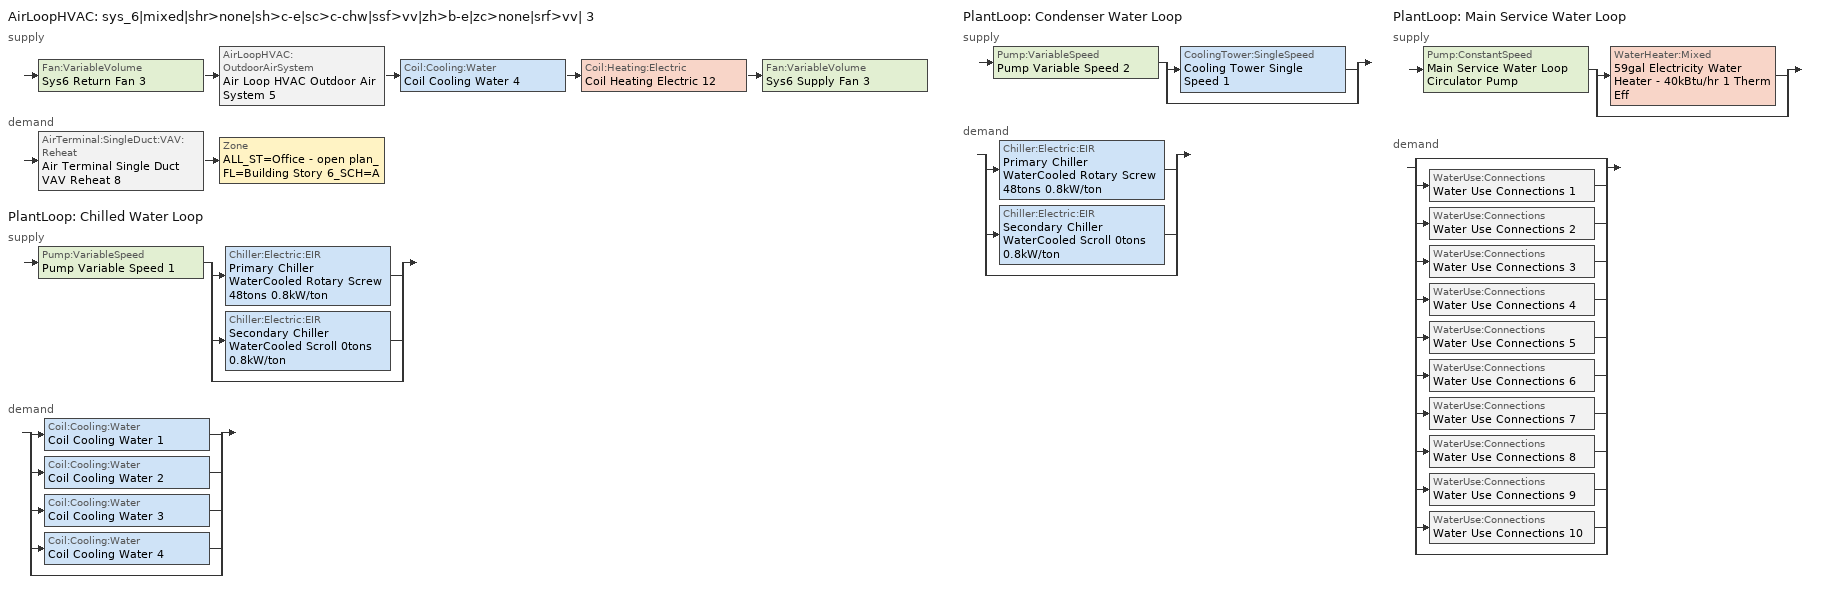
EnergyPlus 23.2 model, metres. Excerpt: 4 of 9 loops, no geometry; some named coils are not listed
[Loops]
AirLoopHVAC 'sys_6|mixed|shr>none|sh>c-e|sc>c-chw|ssf>vv|zh>b-e|zc>none|srf>vv| 3'
 supply: Fan:VariableVolume 'Sys6 Return Fan 3' > AirLoopHVAC:OutdoorAirSystem 'Air Loop HVAC Outdoor Air System 5' > Coil:Cooling:Water 'Coil Cooling Water 4' > Coil:Heating:Electric 'Coil Heating Electric 12' > Fan:VariableVolume 'Sys6 Supply Fan 3'
 demand: AirTerminal:SingleDuct:VAV:Reheat 'Air Terminal Single Duct VAV Reheat 8' > Zone 'ALL_ST=Office - open plan_FL=Building Story 6_SCH=A'
PlantLoop 'Chilled Water Loop'
 supply: Pump:VariableSpeed 'Pump Variable Speed 1' > split
  | Chiller:Electric:EIR 'Primary Chiller WaterCooled Rotary Screw 48tons 0.8kW/ton'
  | Chiller:Electric:EIR 'Secondary Chiller WaterCooled Scroll 0tons 0.8kW/ton'
  | bypass
 demand: split
  | Coil:Cooling:Water 'Coil Cooling Water 1'
  | Coil:Cooling:Water 'Coil Cooling Water 2'
  | Coil:Cooling:Water 'Coil Cooling Water 3'
  | Coil:Cooling:Water 'Coil Cooling Water 4'
  | bypass
PlantLoop 'Condenser Water Loop'
 supply: Pump:VariableSpeed 'Pump Variable Speed 2' > split
  | CoolingTower:SingleSpeed 'Cooling Tower Single Speed 1'
  | bypass
 demand: split
  | Chiller:Electric:EIR 'Primary Chiller WaterCooled Rotary Screw 48tons 0.8kW/ton'
  | Chiller:Electric:EIR 'Secondary Chiller WaterCooled Scroll 0tons 0.8kW/ton'
  | bypass
PlantLoop 'Main Service Water Loop'
 supply: Pump:ConstantSpeed 'Main Service Water Loop Circulator Pump' > split
  | WaterHeater:Mixed '59gal Electricity Water Heater - 40kBtu/hr 1 Therm Eff'
  | bypass
 demand: split
  | bypass
  | WaterUse:Connections 'Water Use Connections 1'
  | WaterUse:Connections 'Water Use Connections 2'
  | WaterUse:Connections 'Water Use Connections 3'
  | WaterUse:Connections 'Water Use Connections 4'
  | WaterUse:Connections 'Water Use Connections 5'
  | WaterUse:Connections 'Water Use Connections 6'
  | WaterUse:Connections 'Water Use Connections 7'
  | WaterUse:Connections 'Water Use Connections 8'
  | WaterUse:Connections 'Water Use Connections 9'
  | WaterUse:Connections 'Water Use Connections 10'
  | bypass
[ZoneControl:Thermostat]
ALL_ST=Office - open plan_FL=Building Story 6_SCH=A Thermostat: Zone or ZoneList=ALL_ST=Office - open plan_FL=Building Story 6_SCH=A; Control Type Schedule=ALL_ST=Office - open plan_FL=Building Story 6_SCH=A Thermostat Schedule; Control 1=Space Function Office - open plan Thermostat 23; Temperature Difference Between Cutout And Setpoint {deltaC}=0
[ThermostatSetpoint:DualSetpoint]
Space Function Office - open plan Thermostat 23: Heating Setpoint Temperature Schedule=NECB-A-Thermostat Setpoint-Heating; Cooling Setpoint Temperature Schedule=NECB-A-Thermostat Setpoint-Cooling
[ZoneHVAC:Baseboard:Convective:Electric]
Zone HVAC Baseboard Convective Electric 10: Availability Schedule=Always On Discrete; Heating Design Capacity {W}=Autosize; Efficiency=1
[Zone equipment]
ALL_ST=Office - open plan_FL=Building Story 6_SCH=A: Zone HVAC Baseboard Convective Electric 10, Air Terminal Single Duct VAV Reheat 8
[Sizing:Zone]
ALL_ST=Office - open plan_FL=Building Story 6_SCH=A: Zone Cooling Design Supply Air Temperature Input Method=TemperatureDifference; Zone Cooling Design Supply Air Temperature {C}=14; Zone Cooling Design Supply Air Temperature Difference {deltaC}=11; Zone Heating Design Supply Air Temperature Input Method=TemperatureDifference; Zone Heating Design Supply Air Temperature {C}=40; Zone Heating Design Supply Air Temperature Difference {deltaC}=21; Zone Cooling Design Supply Air Humidity Ratio {kgWater/kgDryAir}=0.0085; Zone Heating Design Supply Air Humidity Ratio {kgWater/kgDryAir}=0.008; Design Specification Outdoor Air Object=ALL_ST=Office - open plan_FL=Building Story 6_SCH=A DSOA Space List; Zone Heating Sizing Factor=1.3; Zone Cooling Sizing Factor=1.1; Cooling Design Air Flow Method=DesignDay; Cooling Design Air Flow Rate {m3/s}=0; Cooling Minimum Air Flow per Zone Floor Area {m3/s-m2}=0.000762; Cooling Minimum Air Flow {m3/s}=0; Cooling Minimum Air Flow Fraction=0; Heating Design Air Flow Method=DesignDay; Heating Design Air Flow Rate {m3/s}=0; Heating Maximum Air Flow per Zone Floor Area {m3/s-m2}=0.002032; Heating Maximum Air Flow {m3/s}=0.141576; Heating Maximum Air Flow Fraction=0.3; Account for Dedicated Outdoor Air System=No; Zone Load Sizing Method=Sensible Load Only No Latent Load; Zone Latent Cooling Design Supply Air Humidity Ratio Input Method=HumidityRatioDifference; Zone Cooling Design Supply Air Humidity Ratio Difference {kgWater/kgDryAir}=0.005; Zone Latent Heating Design Supply Air Humidity Ratio Input Method=HumidityRatioDifference; Zone Humidification Design Supply Air Humidity Ratio Difference {kgWater/kgDryAir}=0.005
[Controller:MechanicalVentilation]
Controller Mechanical Ventilation 5: Availability Schedule=sys_6|mixed|shr>none|sh>c-e|sc>c-chw|ssf>vv|zh>b-e|zc>none|srf>vv| 3 Occ Sch; Demand Controlled Ventilation=No; System Outdoor Air Method=ZoneSum; Zone or ZoneList Name 1=ALL_ST=Office - open plan_FL=Building Story 6_SCH=A; Design Specification Outdoor Air Object Name 1=Space Function Office - open plan Ventilation
[DesignSpecification:OutdoorAir]
Space Function Office - open plan Ventilation: Outdoor Air Method=Sum; Outdoor Air Flow per Person {m3/s-person}=0.0142092; Outdoor Air Flow per Zone Floor Area {m3/s-m2}=0; Outdoor Air Flow per Zone {m3/s}=0; Outdoor Air Flow Air Changes per Hour {1/hr}=0
[DesignSpecification:OutdoorAir:SpaceList]
ALL_ST=Office - open plan_FL=Building Story 6_SCH=A DSOA Space List: Space Name 1=SixthFloor; Space Design Specification Outdoor Air Object Name 1=Space Function Office - open plan Ventilation
[AirTerminal:SingleDuct:VAV:Reheat]
Air Terminal Single Duct VAV Reheat 8: Availability Schedule=Always On Discrete; Maximum Air Flow Rate {m3/s}=Autosize; Zone Minimum Air Flow Input Method=Constant; Constant Minimum Air Flow Fraction=0.3; Fixed Minimum Air Flow Rate {m3/s}=0.6; Reheat Coil=Coil Heating Electric 13; Maximum Hot Water or Steam Flow Rate {m3/s}=Autosize; Minimum Hot Water or Steam Flow Rate {m3/s}=0; Convergence Tolerance=0.001; Damper Heating Action=Normal; Maximum Flow per Zone Floor Area During Reheat {m3/s-m2}=Autocalculate; Maximum Flow Fraction During Reheat=Autocalculate; Maximum Reheat Air Temperature {C}=43
[Coil:Heating:Electric] Availability Schedule=Always On Discrete; Efficiency=1
Name | Nominal Capacity {W}
Coil Heating Electric 13 | 14981.8
Coil Heating Electric 12 | Autosize
[AirLoopHVAC]
sys_6|mixed|shr>none|sh>c-e|sc>c-chw|ssf>vv|zh>b-e|zc>none|srf>vv| 3: Design Supply Air Flow Rate {m3/s}=AutoSize; Design Return Air Flow Fraction of Supply Air Flow=1
[Sizing:System]
sys_6|mixed|shr>none|sh>c-e|sc>c-chw|ssf>vv|zh>b-e|zc>none|srf>vv| 3: Type of Load to Size On=Sensible; Design Outdoor Air Flow Rate {m3/s}=Autosize; Central Heating Maximum System Air Flow Ratio=0.3; Preheat Design Temperature {C}=7; Preheat Design Humidity Ratio {kgWater/kgDryAir}=0.008; Precool Design Temperature {C}=12.8; Precool Design Humidity Ratio {kgWater/kgDryAir}=0.008; Central Cooling Design Supply Air Temperature {C}=13; Central Heating Design Supply Air Temperature {C}=13.1; Type of Zone Sum to Use=NonCoincident; 100% Outdoor Air in Cooling=No; 100% Outdoor Air in Heating=No; Central Cooling Design Supply Air Humidity Ratio {kgWater/kgDryAir}=0.0085; Central Heating Design Supply Air Humidity Ratio {kgWater/kgDryAir}=0.008; Cooling Supply Air Flow Rate Method=DesignDay; Cooling Supply Air Flow Rate {m3/s}=0; Cooling Supply Air Flow Rate Per Floor Area {m3/s-m2}=0.00996765; Cooling Fraction of Autosized Cooling Supply Air Flow Rate=1; Cooling Supply Air Flow Rate Per Unit Cooling Capacity {m3/s-W}=3.94755e-05; Heating Supply Air Flow Rate Method=DesignDay; Heating Supply Air Flow Rate {m3/s}=0; Heating Supply Air Flow Rate Per Floor Area {m3/s-m2}=0.00996765; Heating Fraction of Autosized Heating Supply Air Flow Rate=1; Heating Fraction of Autosized Cooling Supply Air Flow Rate=1; Heating Supply Air Flow Rate Per Unit Heating Capacity {m3/s-W}=3.15882e-05; System Outdoor Air Method=ZoneSum; Zone Maximum Outdoor Air Fraction=1; Cooling Design Capacity Method=CoolingDesignCapacity; Cooling Design Capacity {W}=Autosize; Cooling Design Capacity Per Floor Area {W/m2}=234.7; Fraction of Autosized Cooling Design Capacity=1; Heating Design Capacity Method=HeatingDesignCapacity; Heating Design Capacity {W}=Autosize; Heating Design Capacity Per Floor Area {W/m2}=157; Fraction of Autosized Heating Design Capacity=1; Central Cooling Capacity Control Method=OnOff; Occupant Diversity=Autosize
[Controller:OutdoorAir]
Controller Outdoor Air 5: Minimum Outdoor Air Flow Rate {m3/s}=Autosize; Maximum Outdoor Air Flow Rate {m3/s}=Autosize; Economizer Control Type=NoEconomizer; Economizer Control Action Type=ModulateFlow; Economizer Maximum Limit Dry-Bulb Temperature {C}=28; Economizer Maximum Limit Enthalpy {J/kg}=64000; Economizer Minimum Limit Dry-Bulb Temperature {C}=-100; Lockout Type=NoLockout; Minimum Limit Type=FixedMinimum; Minimum Outdoor Air Schedule=sys_6|mixed|shr>none|sh>c-e|sc>c-chw|ssf>vv|zh>b-e|zc>none|srf>vv| 3 Occ Sch; Mechanical Ventilation Controller=Controller Mechanical Ventilation 5; High Humidity Control=No; Control High Indoor Humidity Based on Outdoor Humidity Ratio=Yes; Heat Recovery Bypass Control Type=BypassWhenWithinEconomizerLimits; Economizer Operation Staging=InterlockedWithMechanicalCooling
[SetpointManager:MixedAir] Control Variable=Temperature
Name | Setpoint Node or NodeList
Sys6 Return Fan 3 Outlet Air Node OS Default SPM | Sys6 Return Fan 3 Outlet Air Node
sys_6|mixed|shr>none|sh>c-e|sc>c-chw|ssf>vv|zh>b-e|zc>none|srf>vv| 3 Mixed Air Node OS Default SPM | sys_6|mixed|shr>none|sh>c-e|sc>c-chw|ssf>vv|zh>b-e|zc>none|srf>vv| 3 Mixed Air Node
Coil Cooling Water 4 Outlet Air Node OS Default SPM | Coil Cooling Water 4 Outlet Air Node
Coil Heating Electric 12 Outlet Air Node OS Default SPM | Coil Heating Electric 12 Outlet Air Node
[Controller:WaterCoil]
Controller Water Coil 4: Control Variable=Temperature; Action=Reverse; Actuator Variable=Flow; Controller Convergence Tolerance {deltaC}=Autosize; Maximum Actuated Flow {m3/s}=Autosize; Minimum Actuated Flow {m3/s}=0
[Fan:VariableVolume] Availability Schedule=sys_6|mixed|shr>none|sh>c-e|sc>c-chw|ssf>vv|zh>b-e|zc>none|srf>vv| 3 Occ Sch; Maximum Flow Rate {m3/s}=AutoSize; Fan Power Minimum Flow Rate Input Method=Fraction; Fan Power Minimum Flow Fraction=0.68; Fan Power Minimum Air Flow Rate {m3/s}=0; Motor In Airstream Fraction=1; Fan Power Coefficient 1=-2.4176; Fan Power Coefficient 2=9.5874; Fan Power Coefficient 3=-11.559; Fan Power Coefficient 4=5.4009; Fan Power Coefficient 5=0
Name | Fan Total Efficiency | Pressure Rise {Pa} | Motor Efficiency
Sys6 Return Fan 3 | 0.299975 | 250 | 0.4615
Sys6 Supply Fan 3 | 0.549965 | 1000 | 0.8461
[Coil:Cooling:Water]
Coil Cooling Water 4: Availability Schedule=Always On Discrete; Design Water Flow Rate {m3/s}=Autosize; Design Air Flow Rate {m3/s}=Autosize; Design Inlet Water Temperature {C}=Autosize; Design Inlet Air Temperature {C}=Autosize; Design Outlet Air Temperature {C}=Autosize; Design Inlet Air Humidity Ratio {kgWater/kgDryAir}=Autosize; Design Outlet Air Humidity Ratio {kgWater/kgDryAir}=Autosize; Type of Analysis=SimpleAnalysis; Heat Exchanger Configuration=CrossFlow
[SetpointManager:Scheduled] Control Variable=Temperature
Name | Schedule | Setpoint Node or NodeList
Setpoint Manager Scheduled 6 | Supply Air Temp 3 | sys_6|mixed|shr>none|sh>c-e|sc>c-chw|ssf>vv|zh>b-e|zc>none|srf>vv| 3 Supply Outlet Node
Setpoint Manager Scheduled 1 | CHW Temp | Chilled Water Loop Supply Outlet Node
Setpoint Manager Scheduled 2 | CW Temp | Condenser Water Loop Supply Outlet Node
Service hot water setpoint manager | Service Water Loop Temp - 140F | Main Service Water Loop Supply Outlet Node
[PlantLoop] Fluid Type=Water; Maximum Loop Flow Rate {m3/s}=Autosize; Minimum Loop Flow Rate {m3/s}=0; Plant Loop Volume {m3}=Autocalculate; Load Distribution Scheme=Optimal; Plant Loop Demand Calculation Scheme=SingleSetpoint; Common Pipe Simulation=None
Name | Plant Equipment Operation Scheme | Maximum Loop Temperature {C} | Minimum Loop Temperature {C}
Chilled Water Loop | Chilled Water Loop Operation Schemes | 100 | 0
Condenser Water Loop | Condenser Water Loop Operation Schemes | 100 | 0
Main Service Water Loop | Main Service Water Loop Operation Schemes | 60 | 10
[Sizing:Plant] Sizing Option=NonCoincident; Zone Timesteps in Averaging Window=1; Coincident Sizing Factor Mode=None
Name | Loop Type | Design Loop Exit Temperature {C} | Loop Design Temperature Difference {deltaC}
Chilled Water Loop | Cooling | 7 | 6
Condenser Water Loop | Condenser | 29 | 6
Main Service Water Loop | Heating | 60 | 5
[Pump:VariableSpeed] Design Maximum Flow Rate {m3/s}=Autosize; Design Pump Head {Pa}=179352; Design Power Consumption {W}=Autosize; Motor Efficiency=0.895; Fraction of Motor Inefficiencies to Fluid Stream=0; Coefficient 1 of the Part Load Performance Curve=0; Coefficient 2 of the Part Load Performance Curve=1; Coefficient 3 of the Part Load Performance Curve=0; Coefficient 4 of the Part Load Performance Curve=0; Design Minimum Flow Rate {m3/s}=0; Pump Control Type=Intermittent; Skin Loss Radiative Fraction=0.5; Design Power Sizing Method=PowerPerFlowPerPressure; Design Electric Power per Unit Flow Rate {W/(m3/s)}=348701.1; Design Shaft Power per Unit Flow Rate per Unit Head {W/((m3/s)-Pa)}=1.28205; Design Minimum Flow Rate Fraction=0
Pump Variable Speed 1; Pump Variable Speed 2
[Chiller:Electric:EIR] Reference COP {W/W}=4.5032; Reference Leaving Chilled Water Temperature {C}=6.67; Reference Entering Condenser Fluid Temperature {C}=29.4; Reference Chilled Water Flow Rate {m3/s}=Autosize; Reference Condenser Fluid Flow Rate {m3/s}=Autosize; Minimum Part Load Ratio=0.25; Maximum Part Load Ratio=1; Optimum Part Load Ratio=1; Minimum Unloading Ratio=0.25; Condenser Type=WaterCooled; Condenser Fan Power Ratio {W/W}=0; Fraction of Compressor Electric Consumption Rejected by Condenser=1; Leaving Chilled Water Lower Temperature Limit {C}=2; Chiller Flow Mode=LeavingSetpointModulated; Sizing Factor=1; Basin Heater Capacity {W/K}=0; Basin Heater Setpoint Temperature {C}=10; Condenser Heat Recovery Relative Capacity Fraction=1
Name | Reference Capacity {W} | Cooling Capacity Function of Temperature Curve | Electric Input to Cooling Output Ratio Function of Temperature Curve | Electric Input to Cooling Output Ratio Function of Part Load Ratio Curve
Primary Chiller WaterCooled Rotary Screw 48tons 0.8kW/ton | 169950 | WaterCooled_Screw_CAPFT_NECB2011 | WaterCooled_Screw_EIRFT_NECB2011 | WaterCooled_Screw_EIRFPLR_NECB2011
Secondary Chiller WaterCooled Scroll 0tons 0.8kW/ton | 0.001 | WaterCooled_Scroll_CAPFT_NECB2011 | WaterCooled_Scroll_EIRFT_NECB2011 | WaterCooled_Scroll_EIRFPLR_NECB2011
[PlantEquipmentOperationSchemes] Control Scheme Schedule Name 1=Always On Discrete
Name | Control Scheme Object Type 1 | Control Scheme Name 1
Chilled Water Loop Operation Schemes | PlantEquipmentOperation:CoolingLoad | Chilled Water Loop Cooling Operation Scheme
Condenser Water Loop Operation Schemes | PlantEquipmentOperation:CoolingLoad | Condenser Water Loop Cooling Operation Scheme
Main Service Water Loop Operation Schemes | PlantEquipmentOperation:HeatingLoad | Main Service Water Loop Heating Operation Scheme
[PlantEquipmentOperation:CoolingLoad] Load Range Lower Limit 1 {W}=0; Load Range Upper Limit 1 {W}=1000000000
Name | Range Equipment List Name 1
Chilled Water Loop Cooling Operation Scheme | Chilled Water Loop Cooling Equipment List
Condenser Water Loop Cooling Operation Scheme | Condenser Water Loop Cooling Equipment List
[PlantEquipmentList]
Chilled Water Loop Cooling Equipment List: Chiller:Electric:EIR, Primary Chiller WaterCooled Rotary Screw 48tons 0.8kW/ton, Chiller:Electric:EIR, Secondary Chiller WaterCooled Scroll 0tons 0.8kW/ton
Condenser Water Loop Cooling Equipment List: CoolingTower:SingleSpeed, Cooling Tower Single Speed 1
Main Service Water Loop Heating Equipment List: WaterHeater:Mixed, 59gal Electricity Water Heater - 40kBtu/hr 1 Therm Eff
[CoolingTower:SingleSpeed]
Cooling Tower Single Speed 1: Design Water Flow Rate {m3/s}=Autosize; Design Air Flow Rate {m3/s}=Autosize; Design Fan Power {W}=3115.34; Design U-Factor Times Area Value {W/K}=Autosize; Free Convection Regime Air Flow Rate {m3/s}=Autosize; Free Convection Regime Air Flow Rate Sizing Factor=0.1; Free Convection Regime U-Factor Times Area Value {W/K}=Autosize; Free Convection U-Factor Times Area Value Sizing Factor=0.1; Performance Input Method=UFactorTimesAreaAndDesignWaterFlowRate; Heat Rejection Capacity and Nominal Capacity Sizing Ratio=1.25; Free Convection Capacity {W}=0; Free Convection Nominal Capacity Sizing Factor=0.1; Design Inlet Air Dry-Bulb Temperature {C}=35; Design Inlet Air Wet-Bulb Temperature {C}=24; Design Approach Temperature {deltaC}=5; Design Range Temperature {deltaC}=5; Basin Heater Capacity {W/K}=0; Basin Heater Setpoint Temperature {C}=2; Evaporation Loss Mode=LossFactor; Evaporation Loss Factor {percent/K}=0.2; Drift Loss Percent {percent}=0.008; Blowdown Calculation Mode=ConcentrationRatio; Blowdown Concentration Ratio=3; Capacity Control=FanCycling; Number of Cells=1; Cell Control=MinimalCell; Cell Minimum  Water Flow Rate Fraction=0.33; Cell Maximum Water Flow Rate Fraction=2.5; Sizing Factor=1
[Pump:ConstantSpeed]
Main Service Water Loop Circulator Pump: Design Flow Rate {m3/s}=Autosize; Design Pump Head {Pa}=976362; Design Power Consumption {W}=Autosize; Motor Efficiency=0.855; Fraction of Motor Inefficiencies to Fluid Stream=0; Pump Control Type=Intermittent; Design Power Sizing Method=PowerPerFlowPerPressure; Design Electric Power per Unit Flow Rate {W/(m3/s)}=348701.1; Design Shaft Power per Unit Flow Rate per Unit Head {W-s/m3-Pa}=1.28205
[WaterHeater:Mixed]
59gal Electricity Water Heater - 40kBtu/hr 1 Therm Eff: Tank Volume {m3}=0.223511; Setpoint Temperature Schedule=Service Water Loop Temp - 140F; Deadband Temperature Difference {deltaC}=2; Maximum Temperature Limit {C}=60; Heater Control Type=Cycle; Heater Maximum Capacity {W}=11678.4; Heater Ignition Minimum Flow Rate {m3/s}=0; Heater Ignition Delay {s}=0; Heater Fuel Type=Electricity; Heater Thermal Efficiency=1; Off Cycle Parasitic Fuel Consumption Rate {W}=35.6795; Off Cycle Parasitic Fuel Type=Electricity; Off Cycle Parasitic Heat Fraction to Tank=0.8; On Cycle Parasitic Fuel Consumption Rate {W}=35.6795; On Cycle Parasitic Fuel Type=Electricity; On Cycle Parasitic Heat Fraction to Tank=0; Ambient Temperature Indicator=Schedule; Ambient Temperature Schedule=Water Heater Ambient Temp Schedule 70.0F; Off Cycle Loss Coefficient to Ambient Temperature {W/K}=2.17806; Off Cycle Loss Fraction to Zone=1; On Cycle Loss Coefficient to Ambient Temperature {W/K}=2.17806; On Cycle Loss Fraction to Zone=1; Use Side Effectiveness=1; Source Side Effectiveness=1; Use Side Design Flow Rate {m3/s}=Autosize; Source Side Design Flow Rate {m3/s}=Autosize; Indirect Water Heating Recovery Time {hr}=1.5; Source Side Flow Control Mode=IndirectHeatPrimarySetpoint
[WaterHeater:Sizing]
59gal Electricity Water Heater - 40kBtu/hr 1 Therm Eff: Design Mode=PeakDraw; Time Storage Can Meet Peak Draw {hr}=0.538503; Time for Tank Recovery {hr}=0; Nominal Tank Volume for Autosizing Plant Connections {m3}=1
[WaterUse:Connections] Drain Water Heat Exchanger Type=None; Drain Water Heat Exchanger Destination=Plant
Name | Water Use Equipment Name 1
Water Use Connections 1 | Firstfloor_breezeway Service Water Use 0.02gal/min
Water Use Connections 2 | Firstfloor_core_southwest Service Water Use 0.1gal/min
Water Use Connections 3 | Fourthfloor Service Water Use 0.12gal/min
Water Use Connections 4 | Intermediatebay Service Water Use 0.04gal/min
Water Use Connections 5 | Secondflooreast Service Water Use 0.12gal/min
Water Use Connections 6 | Secondfloor_perimeter_northeast Service Water Use 0.04gal/min
Water Use Connections 7 | Secondfloor_perimeter_northwest Service Water Use 0.04gal/min
Water Use Connections 8 | Secondfloor_perimeter_southeast Service Water Use 0.04gal/min
Water Use Connections 9 | Secondfloor_perimeter_southwest Service Water Use 0.04gal/min
Water Use Connections 10 | Sixthfloor Service Water Use 0.12gal/min
[WaterUse:Equipment] Flow Rate Fraction Schedule=NECB-A-Service Water Heating
Name | Peak Flow Rate {m3/s} | Target Temperature Schedule | Zone | Sensible Fraction Schedule | Latent Fraction Schedule
Firstfloor_breezeway Service Water Use 0.02gal/min | 1.21034e-06 | Schedule Ruleset 5 | ALL_ST=Office - open plan_FL=Building Story 1_SCH=A | Schedule Ruleset 3 | Schedule Ruleset 4
Firstfloor_core_southwest Service Water Use 0.1gal/min | 6.29376e-06 | Schedule Ruleset 8 | ALL_ST=Office - open plan_FL=Building Story 1_SCH=A 1 | Schedule Ruleset 6 | Schedule Ruleset 7
Fourthfloor Service Water Use 0.12gal/min | 7.26203e-06 | Schedule Ruleset 11 | ALL_ST=Office - open plan_FL=Building Story 4_SCH=A | Schedule Ruleset 9 | Schedule Ruleset 10
Intermediatebay Service Water Use 0.04gal/min | 2.58206e-06 | Schedule Ruleset 14 | ALL_ST=Mfg - 7.5 <= bay H <= 15m_FL=Building Story 1_SCH=A | Schedule Ruleset 12 | Schedule Ruleset 13
Secondflooreast Service Water Use 0.12gal/min | 7.26203e-06 | Schedule Ruleset 17 | ALL_ST=Office - open plan_FL=Building Story 2_SCH=A 3 | Schedule Ruleset 15 | Schedule Ruleset 16
Secondfloor_perimeter_northeast Service Water Use 0.04gal/min | 2.29964e-06 | Schedule Ruleset 20 | ALL_ST=Office - open plan_FL=Building Story 2_SCH=A | Schedule Ruleset 18 | Schedule Ruleset 19
Secondfloor_perimeter_northwest Service Water Use 0.04gal/min | 2.29964e-06 | Schedule Ruleset 23 | ALL_ST=Office - open plan_FL=Building Story 2_SCH=A 1 | Schedule Ruleset 21 | Schedule Ruleset 22
Secondfloor_perimeter_southeast Service Water Use 0.04gal/min | 2.72326e-06 | Schedule Ruleset 26 | ALL_ST=Office - open plan_FL=Building Story 2_SCH=A 2 | Schedule Ruleset 24 | Schedule Ruleset 25
Secondfloor_perimeter_southwest Service Water Use 0.04gal/min | 2.72326e-06 | Schedule Ruleset 29 | ALL_ST=Office - open plan_FL=Building Story 2_SCH=A 2 | Schedule Ruleset 27 | Schedule Ruleset 28
Sixthfloor Service Water Use 0.12gal/min | 7.26203e-06 | Schedule Ruleset 32 | ALL_ST=Office - open plan_FL=Building Story 6_SCH=A | Schedule Ruleset 30 | Schedule Ruleset 31
[PlantEquipmentOperation:HeatingLoad]
Main Service Water Loop Heating Operation Scheme: Load Range Lower Limit 1 {W}=0; Load Range Upper Limit 1 {W}=1000000000; Range Equipment List Name 1=Main Service Water Loop Heating Equipment List
[Schedule:Day:Interval]
NECB-A-Thermostat Setpoint-Heating Sun|Hol Day; NECB-A-Thermostat Setpoint-Heating Sat Day: No, 24:00, 18
NECB-A-Thermostat Setpoint-Heating Default|Wkdy Day; NECB-A-Thermostat Setpoint-Heating Default: No, 06:00, 18, 07:00, 20, 21:00, 22, 24:00, 18
NECB-A-Thermostat Setpoint-Cooling Sun|Hol Day; NECB-A-Thermostat Setpoint-Cooling Sat Day: No, 24:00, 35
NECB-A-Thermostat Setpoint-Cooling Default|Wkdy Day; NECB-A-Thermostat Setpoint-Cooling Default: No, 06:00, 35, 21:00, 24, 24:00, 35
Schedule Day 42: No, 24:00, 0
sys_6|mixed|shr>none|sh>c-e|sc>c-chw|ssf>vv|zh>b-e|zc>none|srf>vv| 3 Occ Sch Default: No, 08:00, 0, 19:00, 1, 24:00, 0
sys_6|mixed|shr>none|sh>c-e|sc>c-chw|ssf>vv|zh>b-e|zc>none|srf>vv| 3 Occ Sch Summer Design Day; sys_6|mixed|shr>none|sh>c-e|sc>c-chw|ssf>vv|zh>b-e|zc>none|srf>vv| 3 Occ Sch Winter Design Day: No, 24:00, 1
NECB-A-Service Water Heating Default; NECB-A-Service Water Heating Default|Wkdy Day: No, 07:00, 0.05, 08:00, 0.1, 10:00, 0.5, 16:00, 0.9, 17:00, 0.7, 18:00, 0.5, 19:00, 0.3, 22:00, 0.2, 24:00, 0.05
NECB-A-Service Water Heating Sat Day; NECB-A-Service Water Heating Sun|Hol Day; Schedule Day 11; Schedule Day 14; Schedule Day 17; Schedule Day 20; Schedule Day 23; Schedule Day 26; Schedule Day 29; Schedule Day 32; Schedule Day 35; Schedule Day 8: No, 24:00, 0.05
satCHW Temp 1; Schedule Day 3; sunCHW Temp 1; wkdCHW Temp 1: No, 01:00, 7, 02:00, 7, 03:00, 7, 04:00, 7, 05:00, 7, 06:00, 7, 07:00, 7, 08:00, 7, 09:00, 7, 10:00, 7, 11:00, 7, 12:00, 7, 13:00, 7, 14:00, 7, 15:00, 7, 16:00, 7, 17:00, 7, 18:00, 7, 19:00, 7, 20:00, 7, 21:00, 7, 22:00, 7, 23:00, 7, 24:00, 7
satCW Temp 1; Schedule Day 4; sunCW Temp 1; wkdCW Temp 1: No, 01:00, 29, 02:00, 29, 03:00, 29, 04:00, 29, 05:00, 29, 06:00, 29, 07:00, 29, 08:00, 29, 09:00, 29, 10:00, 29, 11:00, 29, 12:00, 29, 13:00, 29, 14:00, 29, 15:00, 29, 16:00, 29, 17:00, 29, 18:00, 29, 19:00, 29, 20:00, 29, 21:00, 29, 22:00, 29, 23:00, 29, 24:00, 29
Schedule Day 10; Schedule Day 13; Schedule Day 16; Schedule Day 19; Schedule Day 22; Schedule Day 25; Schedule Day 28; Schedule Day 31; Schedule Day 34; Schedule Day 7: No, 24:00, 0.2
Schedule Day 12; Schedule Day 15; Schedule Day 18; Schedule Day 21; Schedule Day 24; Schedule Day 27; Schedule Day 30; Schedule Day 33; Schedule Day 36; Schedule Day 9; Service Water Loop Temp - 140F Default: No, 24:00, 60
Supply Air Temp Default 3: No, 24:00, 13
Water Heater Ambient Temp Schedule 70.0F Default: No, 24:00, 21.1111
[Schedule:Week:Daily]
NECB-A-Thermostat Setpoint-Heating Week Rule - Jan1-Dec31: NECB-A-Thermostat Setpoint-Heating Sun|Hol Day, NECB-A-Thermostat Setpoint-Heating Default|Wkdy Day, NECB-A-Thermostat Setpoint-Heating Default|Wkdy Day, NECB-A-Thermostat Setpoint-Heating Default|Wkdy Day, NECB-A-Thermostat Setpoint-Heating Default|Wkdy Day, NECB-A-Thermostat Setpoint-Heating Default|Wkdy Day, NECB-A-Thermostat Setpoint-Heating Sat Day, NECB-A-Thermostat Setpoint-Heating Default, NECB-A-Thermostat Setpoint-Heating Default, NECB-A-Thermostat Setpoint-Heating Default, NECB-A-Thermostat Setpoint-Heating Default, NECB-A-Thermostat Setpoint-Heating Default
NECB-A-Thermostat Setpoint-Cooling Week Rule - Jan1-Dec31: NECB-A-Thermostat Setpoint-Cooling Sun|Hol Day, NECB-A-Thermostat Setpoint-Cooling Default|Wkdy Day, NECB-A-Thermostat Setpoint-Cooling Default|Wkdy Day, NECB-A-Thermostat Setpoint-Cooling Default|Wkdy Day, NECB-A-Thermostat Setpoint-Cooling Default|Wkdy Day, NECB-A-Thermostat Setpoint-Cooling Default|Wkdy Day, NECB-A-Thermostat Setpoint-Cooling Sat Day, NECB-A-Thermostat Setpoint-Cooling Default, NECB-A-Thermostat Setpoint-Cooling Default, NECB-A-Thermostat Setpoint-Cooling Default, NECB-A-Thermostat Setpoint-Cooling Default, NECB-A-Thermostat Setpoint-Cooling Default
sys_6|mixed|shr>none|sh>c-e|sc>c-chw|ssf>vv|zh>b-e|zc>none|srf>vv| 3 Occ Sch Week Rule - Jan1-Dec31: Schedule Day 42, sys_6|mixed|shr>none|sh>c-e|sc>c-chw|ssf>vv|zh>b-e|zc>none|srf>vv| 3 Occ Sch Default, sys_6|mixed|shr>none|sh>c-e|sc>c-chw|ssf>vv|zh>b-e|zc>none|srf>vv| 3 Occ Sch Default, sys_6|mixed|shr>none|sh>c-e|sc>c-chw|ssf>vv|zh>b-e|zc>none|srf>vv| 3 Occ Sch Default, sys_6|mixed|shr>none|sh>c-e|sc>c-chw|ssf>vv|zh>b-e|zc>none|srf>vv| 3 Occ Sch Default, sys_6|mixed|shr>none|sh>c-e|sc>c-chw|ssf>vv|zh>b-e|zc>none|srf>vv| 3 Occ Sch Default, Schedule Day 42, sys_6|mixed|shr>none|sh>c-e|sc>c-chw|ssf>vv|zh>b-e|zc>none|srf>vv| 3 Occ Sch Default, sys_6|mixed|shr>none|sh>c-e|sc>c-chw|ssf>vv|zh>b-e|zc>none|srf>vv| 3 Occ Sch Summer Design Day, sys_6|mixed|shr>none|sh>c-e|sc>c-chw|ssf>vv|zh>b-e|zc>none|srf>vv| 3 Occ Sch Winter Design Day, sys_6|mixed|shr>none|sh>c-e|sc>c-chw|ssf>vv|zh>b-e|zc>none|srf>vv| 3 Occ Sch Default, sys_6|mixed|shr>none|sh>c-e|sc>c-chw|ssf>vv|zh>b-e|zc>none|srf>vv| 3 Occ Sch Default
CHW Temp Week Rule - Jan1-Dec31: sunCHW Temp 1, wkdCHW Temp 1, wkdCHW Temp 1, wkdCHW Temp 1, wkdCHW Temp 1, wkdCHW Temp 1, satCHW Temp 1, Schedule Day 3, Schedule Day 3, Schedule Day 3, Schedule Day 3, Schedule Day 3
CW Temp Week Rule - Jan1-Dec31: sunCW Temp 1, wkdCW Temp 1, wkdCW Temp 1, wkdCW Temp 1, wkdCW Temp 1, wkdCW Temp 1, satCW Temp 1, Schedule Day 4, Schedule Day 4, Schedule Day 4, Schedule Day 4, Schedule Day 4
NECB-A-Service Water Heating Week Rule - Jan1-Dec31: NECB-A-Service Water Heating Sun|Hol Day, NECB-A-Service Water Heating Default|Wkdy Day, NECB-A-Service Water Heating Default|Wkdy Day, NECB-A-Service Water Heating Default|Wkdy Day, NECB-A-Service Water Heating Default|Wkdy Day, NECB-A-Service Water Heating Default|Wkdy Day, NECB-A-Service Water Heating Sat Day, NECB-A-Service Water Heating Default, NECB-A-Service Water Heating Default, NECB-A-Service Water Heating Default, NECB-A-Service Water Heating Default, NECB-A-Service Water Heating Default
Schedule Ruleset 10 Week Rule - Jan1-Dec31: Schedule Day 14, Schedule Day 14, Schedule Day 14, Schedule Day 14, Schedule Day 14, Schedule Day 14, Schedule Day 14, Schedule Day 14, Schedule Day 14, Schedule Day 14, Schedule Day 14, Schedule Day 14
Schedule Ruleset 11 Week Rule - Jan1-Dec31: Schedule Day 15, Schedule Day 15, Schedule Day 15, Schedule Day 15, Schedule Day 15, Schedule Day 15, Schedule Day 15, Schedule Day 15, Schedule Day 15, Schedule Day 15, Schedule Day 15, Schedule Day 15
Schedule Ruleset 12 Week Rule - Jan1-Dec31: Schedule Day 16, Schedule Day 16, Schedule Day 16, Schedule Day 16, Schedule Day 16, Schedule Day 16, Schedule Day 16, Schedule Day 16, Schedule Day 16, Schedule Day 16, Schedule Day 16, Schedule Day 16
Schedule Ruleset 13 Week Rule - Jan1-Dec31: Schedule Day 17, Schedule Day 17, Schedule Day 17, Schedule Day 17, Schedule Day 17, Schedule Day 17, Schedule Day 17, Schedule Day 17, Schedule Day 17, Schedule Day 17, Schedule Day 17, Schedule Day 17
Schedule Ruleset 14 Week Rule - Jan1-Dec31: Schedule Day 18, Schedule Day 18, Schedule Day 18, Schedule Day 18, Schedule Day 18, Schedule Day 18, Schedule Day 18, Schedule Day 18, Schedule Day 18, Schedule Day 18, Schedule Day 18, Schedule Day 18
Schedule Ruleset 15 Week Rule - Jan1-Dec31: Schedule Day 19, Schedule Day 19, Schedule Day 19, Schedule Day 19, Schedule Day 19, Schedule Day 19, Schedule Day 19, Schedule Day 19, Schedule Day 19, Schedule Day 19, Schedule Day 19, Schedule Day 19
Schedule Ruleset 16 Week Rule - Jan1-Dec31: Schedule Day 20, Schedule Day 20, Schedule Day 20, Schedule Day 20, Schedule Day 20, Schedule Day 20, Schedule Day 20, Schedule Day 20, Schedule Day 20, Schedule Day 20, Schedule Day 20, Schedule Day 20
Schedule Ruleset 17 Week Rule - Jan1-Dec31: Schedule Day 21, Schedule Day 21, Schedule Day 21, Schedule Day 21, Schedule Day 21, Schedule Day 21, Schedule Day 21, Schedule Day 21, Schedule Day 21, Schedule Day 21, Schedule Day 21, Schedule Day 21
Schedule Ruleset 18 Week Rule - Jan1-Dec31: Schedule Day 22, Schedule Day 22, Schedule Day 22, Schedule Day 22, Schedule Day 22, Schedule Day 22, Schedule Day 22, Schedule Day 22, Schedule Day 22, Schedule Day 22, Schedule Day 22, Schedule Day 22
Schedule Ruleset 19 Week Rule - Jan1-Dec31: Schedule Day 23, Schedule Day 23, Schedule Day 23, Schedule Day 23, Schedule Day 23, Schedule Day 23, Schedule Day 23, Schedule Day 23, Schedule Day 23, Schedule Day 23, Schedule Day 23, Schedule Day 23
Schedule Ruleset 20 Week Rule - Jan1-Dec31: Schedule Day 24, Schedule Day 24, Schedule Day 24, Schedule Day 24, Schedule Day 24, Schedule Day 24, Schedule Day 24, Schedule Day 24, Schedule Day 24, Schedule Day 24, Schedule Day 24, Schedule Day 24
Schedule Ruleset 21 Week Rule - Jan1-Dec31: Schedule Day 25, Schedule Day 25, Schedule Day 25, Schedule Day 25, Schedule Day 25, Schedule Day 25, Schedule Day 25, Schedule Day 25, Schedule Day 25, Schedule Day 25, Schedule Day 25, Schedule Day 25
Schedule Ruleset 22 Week Rule - Jan1-Dec31: Schedule Day 26, Schedule Day 26, Schedule Day 26, Schedule Day 26, Schedule Day 26, Schedule Day 26, Schedule Day 26, Schedule Day 26, Schedule Day 26, Schedule Day 26, Schedule Day 26, Schedule Day 26
Schedule Ruleset 23 Week Rule - Jan1-Dec31: Schedule Day 27, Schedule Day 27, Schedule Day 27, Schedule Day 27, Schedule Day 27, Schedule Day 27, Schedule Day 27, Schedule Day 27, Schedule Day 27, Schedule Day 27, Schedule Day 27, Schedule Day 27
Schedule Ruleset 24 Week Rule - Jan1-Dec31: Schedule Day 28, Schedule Day 28, Schedule Day 28, Schedule Day 28, Schedule Day 28, Schedule Day 28, Schedule Day 28, Schedule Day 28, Schedule Day 28, Schedule Day 28, Schedule Day 28, Schedule Day 28
Schedule Ruleset 25 Week Rule - Jan1-Dec31: Schedule Day 29, Schedule Day 29, Schedule Day 29, Schedule Day 29, Schedule Day 29, Schedule Day 29, Schedule Day 29, Schedule Day 29, Schedule Day 29, Schedule Day 29, Schedule Day 29, Schedule Day 29
Schedule Ruleset 26 Week Rule - Jan1-Dec31: Schedule Day 30, Schedule Day 30, Schedule Day 30, Schedule Day 30, Schedule Day 30, Schedule Day 30, Schedule Day 30, Schedule Day 30, Schedule Day 30, Schedule Day 30, Schedule Day 30, Schedule Day 30
Schedule Ruleset 27 Week Rule - Jan1-Dec31: Schedule Day 31, Schedule Day 31, Schedule Day 31, Schedule Day 31, Schedule Day 31, Schedule Day 31, Schedule Day 31, Schedule Day 31, Schedule Day 31, Schedule Day 31, Schedule Day 31, Schedule Day 31
Schedule Ruleset 28 Week Rule - Jan1-Dec31: Schedule Day 32, Schedule Day 32, Schedule Day 32, Schedule Day 32, Schedule Day 32, Schedule Day 32, Schedule Day 32, Schedule Day 32, Schedule Day 32, Schedule Day 32, Schedule Day 32, Schedule Day 32
Schedule Ruleset 29 Week Rule - Jan1-Dec31: Schedule Day 33, Schedule Day 33, Schedule Day 33, Schedule Day 33, Schedule Day 33, Schedule Day 33, Schedule Day 33, Schedule Day 33, Schedule Day 33, Schedule Day 33, Schedule Day 33, Schedule Day 33
Schedule Ruleset 3 Week Rule - Jan1-Dec31: Schedule Day 7, Schedule Day 7, Schedule Day 7, Schedule Day 7, Schedule Day 7, Schedule Day 7, Schedule Day 7, Schedule Day 7, Schedule Day 7, Schedule Day 7, Schedule Day 7, Schedule Day 7
Schedule Ruleset 30 Week Rule - Jan1-Dec31: Schedule Day 34, Schedule Day 34, Schedule Day 34, Schedule Day 34, Schedule Day 34, Schedule Day 34, Schedule Day 34, Schedule Day 34, Schedule Day 34, Schedule Day 34, Schedule Day 34, Schedule Day 34
Schedule Ruleset 31 Week Rule - Jan1-Dec31: Schedule Day 35, Schedule Day 35, Schedule Day 35, Schedule Day 35, Schedule Day 35, Schedule Day 35, Schedule Day 35, Schedule Day 35, Schedule Day 35, Schedule Day 35, Schedule Day 35, Schedule Day 35
Schedule Ruleset 32 Week Rule - Jan1-Dec31: Schedule Day 36, Schedule Day 36, Schedule Day 36, Schedule Day 36, Schedule Day 36, Schedule Day 36, Schedule Day 36, Schedule Day 36, Schedule Day 36, Schedule Day 36, Schedule Day 36, Schedule Day 36
Schedule Ruleset 4 Week Rule - Jan1-Dec31: Schedule Day 8, Schedule Day 8, Schedule Day 8, Schedule Day 8, Schedule Day 8, Schedule Day 8, Schedule Day 8, Schedule Day 8, Schedule Day 8, Schedule Day 8, Schedule Day 8, Schedule Day 8
Schedule Ruleset 5 Week Rule - Jan1-Dec31: Schedule Day 9, Schedule Day 9, Schedule Day 9, Schedule Day 9, Schedule Day 9, Schedule Day 9, Schedule Day 9, Schedule Day 9, Schedule Day 9, Schedule Day 9, Schedule Day 9, Schedule Day 9
Schedule Ruleset 6 Week Rule - Jan1-Dec31: Schedule Day 10, Schedule Day 10, Schedule Day 10, Schedule Day 10, Schedule Day 10, Schedule Day 10, Schedule Day 10, Schedule Day 10, Schedule Day 10, Schedule Day 10, Schedule Day 10, Schedule Day 10
Schedule Ruleset 7 Week Rule - Jan1-Dec31: Schedule Day 11, Schedule Day 11, Schedule Day 11, Schedule Day 11, Schedule Day 11, Schedule Day 11, Schedule Day 11, Schedule Day 11, Schedule Day 11, Schedule Day 11, Schedule Day 11, Schedule Day 11
Schedule Ruleset 8 Week Rule - Jan1-Dec31: Schedule Day 12, Schedule Day 12, Schedule Day 12, Schedule Day 12, Schedule Day 12, Schedule Day 12, Schedule Day 12, Schedule Day 12, Schedule Day 12, Schedule Day 12, Schedule Day 12, Schedule Day 12
Schedule Ruleset 9 Week Rule - Jan1-Dec31: Schedule Day 13, Schedule Day 13, Schedule Day 13, Schedule Day 13, Schedule Day 13, Schedule Day 13, Schedule Day 13, Schedule Day 13, Schedule Day 13, Schedule Day 13, Schedule Day 13, Schedule Day 13
Service Water Loop Temp - 140F Week Rule - Jan1-Dec31: Service Water Loop Temp - 140F Default, Service Water Loop Temp - 140F Default, Service Water Loop Temp - 140F Default, Service Water Loop Temp - 140F Default, Service Water Loop Temp - 140F Default, Service Water Loop Temp - 140F Default, Service Water Loop Temp - 140F Default, Service Water Loop Temp - 140F Default, Service Water Loop Temp - 140F Default, Service Water Loop Temp - 140F Default, Service Water Loop Temp - 140F Default, Service Water Loop Temp - 140F Default
Supply Air Temp 3 Week Rule - Jan1-Dec31: Supply Air Temp Default 3, Supply Air Temp Default 3, Supply Air Temp Default 3, Supply Air Temp Default 3, Supply Air Temp Default 3, Supply Air Temp Default 3, Supply Air Temp Default 3, Supply Air Temp Default 3, Supply Air Temp Default 3, Supply Air Temp Default 3, Supply Air Temp Default 3, Supply Air Temp Default 3
Water Heater Ambient Temp Schedule 70.0F Week Rule - Jan1-Dec31: Water Heater Ambient Temp Schedule 70.0F Default, Water Heater Ambient Temp Schedule 70.0F Default, Water Heater Ambient Temp Schedule 70.0F Default, Water Heater Ambient Temp Schedule 70.0F Default, Water Heater Ambient Temp Schedule 70.0F Default, Water Heater Ambient Temp Schedule 70.0F Default, Water Heater Ambient Temp Schedule 70.0F Default, Water Heater Ambient Temp Schedule 70.0F Default, Water Heater Ambient Temp Schedule 70.0F Default, Water Heater Ambient Temp Schedule 70.0F Default, Water Heater Ambient Temp Schedule 70.0F Default, Water Heater Ambient Temp Schedule 70.0F Default
[Schedule:Year]
NECB-A-Thermostat Setpoint-Heating: NECB-A-Thermostat Setpoint-Heating Week Rule - Jan1-Dec31, 1, 1, 12, 31
NECB-A-Thermostat Setpoint-Cooling: NECB-A-Thermostat Setpoint-Cooling Week Rule - Jan1-Dec31, 1, 1, 12, 31
sys_6|mixed|shr>none|sh>c-e|sc>c-chw|ssf>vv|zh>b-e|zc>none|srf>vv| 3 Occ Sch: sys_6|mixed|shr>none|sh>c-e|sc>c-chw|ssf>vv|zh>b-e|zc>none|srf>vv| 3 Occ Sch Week Rule - Jan1-Dec31, 1, 1, 12, 31
CHW Temp: CHW Temp Week Rule - Jan1-Dec31, 1, 1, 12, 31
CW Temp: CW Temp Week Rule - Jan1-Dec31, 1, 1, 12, 31
NECB-A-Service Water Heating: NECB-A-Service Water Heating Week Rule - Jan1-Dec31, 1, 1, 12, 31
Schedule Ruleset 10: Schedule Ruleset 10 Week Rule - Jan1-Dec31, 1, 1, 12, 31
Schedule Ruleset 11: Schedule Ruleset 11 Week Rule - Jan1-Dec31, 1, 1, 12, 31
Schedule Ruleset 12: Schedule Ruleset 12 Week Rule - Jan1-Dec31, 1, 1, 12, 31
Schedule Ruleset 13: Schedule Ruleset 13 Week Rule - Jan1-Dec31, 1, 1, 12, 31
Schedule Ruleset 14: Schedule Ruleset 14 Week Rule - Jan1-Dec31, 1, 1, 12, 31
Schedule Ruleset 15: Schedule Ruleset 15 Week Rule - Jan1-Dec31, 1, 1, 12, 31
Schedule Ruleset 16: Schedule Ruleset 16 Week Rule - Jan1-Dec31, 1, 1, 12, 31
Schedule Ruleset 17: Schedule Ruleset 17 Week Rule - Jan1-Dec31, 1, 1, 12, 31
Schedule Ruleset 18: Schedule Ruleset 18 Week Rule - Jan1-Dec31, 1, 1, 12, 31
Schedule Ruleset 19: Schedule Ruleset 19 Week Rule - Jan1-Dec31, 1, 1, 12, 31
Schedule Ruleset 20: Schedule Ruleset 20 Week Rule - Jan1-Dec31, 1, 1, 12, 31
Schedule Ruleset 21: Schedule Ruleset 21 Week Rule - Jan1-Dec31, 1, 1, 12, 31
Schedule Ruleset 22: Schedule Ruleset 22 Week Rule - Jan1-Dec31, 1, 1, 12, 31
Schedule Ruleset 23: Schedule Ruleset 23 Week Rule - Jan1-Dec31, 1, 1, 12, 31
Schedule Ruleset 24: Schedule Ruleset 24 Week Rule - Jan1-Dec31, 1, 1, 12, 31
Schedule Ruleset 25: Schedule Ruleset 25 Week Rule - Jan1-Dec31, 1, 1, 12, 31
Schedule Ruleset 26: Schedule Ruleset 26 Week Rule - Jan1-Dec31, 1, 1, 12, 31
Schedule Ruleset 27: Schedule Ruleset 27 Week Rule - Jan1-Dec31, 1, 1, 12, 31
Schedule Ruleset 28: Schedule Ruleset 28 Week Rule - Jan1-Dec31, 1, 1, 12, 31
Schedule Ruleset 29: Schedule Ruleset 29 Week Rule - Jan1-Dec31, 1, 1, 12, 31
Schedule Ruleset 3: Schedule Ruleset 3 Week Rule - Jan1-Dec31, 1, 1, 12, 31
Schedule Ruleset 30: Schedule Ruleset 30 Week Rule - Jan1-Dec31, 1, 1, 12, 31
Schedule Ruleset 31: Schedule Ruleset 31 Week Rule - Jan1-Dec31, 1, 1, 12, 31
Schedule Ruleset 32: Schedule Ruleset 32 Week Rule - Jan1-Dec31, 1, 1, 12, 31
Schedule Ruleset 4: Schedule Ruleset 4 Week Rule - Jan1-Dec31, 1, 1, 12, 31
Schedule Ruleset 5: Schedule Ruleset 5 Week Rule - Jan1-Dec31, 1, 1, 12, 31
Schedule Ruleset 6: Schedule Ruleset 6 Week Rule - Jan1-Dec31, 1, 1, 12, 31
Schedule Ruleset 7: Schedule Ruleset 7 Week Rule - Jan1-Dec31, 1, 1, 12, 31
Schedule Ruleset 8: Schedule Ruleset 8 Week Rule - Jan1-Dec31, 1, 1, 12, 31
Schedule Ruleset 9: Schedule Ruleset 9 Week Rule - Jan1-Dec31, 1, 1, 12, 31
Service Water Loop Temp - 140F: Service Water Loop Temp - 140F Week Rule - Jan1-Dec31, 1, 1, 12, 31
Supply Air Temp 3: Supply Air Temp 3 Week Rule - Jan1-Dec31, 1, 1, 12, 31
Water Heater Ambient Temp Schedule 70.0F: Water Heater Ambient Temp Schedule 70.0F Week Rule - Jan1-Dec31, 1, 1, 12, 31
[Schedule:Compact]
ALL_ST=Office - open plan_FL=Building Story 6_SCH=A Thermostat Schedule: Through: 12/31, For: AllDays, Until: 24:00, 4
[Schedule:Constant]
Always On Discrete: Hourly Value=1
[Curve:Biquadratic] Minimum Value of x {BasedOnField A2}=5; Maximum Value of x {BasedOnField A2}=10; Minimum Value of y {BasedOnField A3}=24; Maximum Value of y {BasedOnField A3}=35
Name | Coefficient1 Constant | Coefficient2 x | Coefficient3 x**2 | Coefficient4 y | Coefficient5 y**2 | Coefficient6 x*y
WaterCooled_Screw_CAPFT_NECB2011 | 0.812998 | -0.0142532 | -0.00161799 | 0.0263844 | -0.00091543 | 0.00169601
WaterCooled_Screw_EIRFT_NECB2011 | 0.638103 | 0.00630158 | 0.00092327 | -0.00455294 | 0.000825682 | -0.00156152
WaterCooled_Scroll_CAPFT_NECB2011 | 0.94418 | 0.0337102 | 9.75564e-05 | -0.00322114 | -4.91832e-05 | -0.000177584
WaterCooled_Scroll_EIRFT_NECB2011 | 0.727393 | -0.0118922 | 0.000541177 | 0.00187934 | 0.000473461 | -0.000711472
[Curve:Quadratic] Minimum Value of x {BasedOnField A2}=0; Maximum Value of x {BasedOnField A2}=1
Name | Coefficient1 Constant | Coefficient2 x | Coefficient3 x**2
WaterCooled_Screw_EIRFPLR_NECB2011 | 0.330188 | 0.235543 | 0.460708
WaterCooled_Scroll_EIRFPLR_NECB2011 | 0.04412 | 0.640367 | 0.319555
